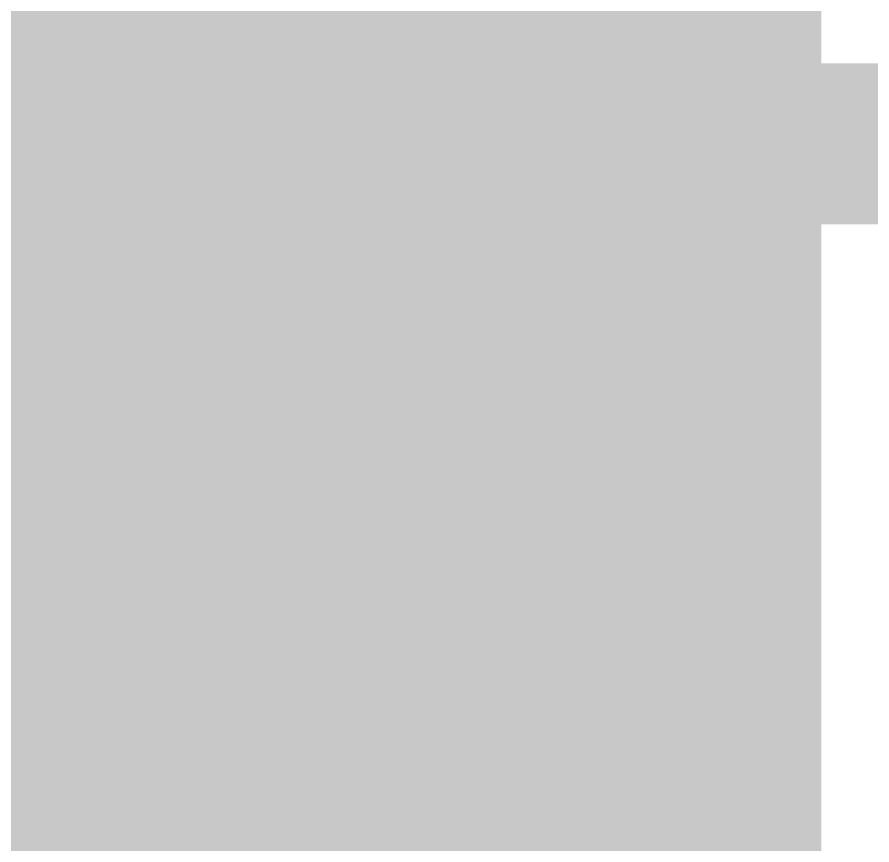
# Model space of a CAD drawing. Header units: inches. Extents: x 22 to 371, y 55 to 284.
# Drawn here: x 38.23 to 38.905, y 174.742 to 175.395 of the extents above; entities that cross this region are included whole.
import ezdxf

# ---------------------------------------------------------------- set-up
doc = ezdxf.new("R2010")
doc.units = ezdxf.units.IN
for name, color, linetype in [('Top Layer', 1, 'Continuous'), ('Top Overlay', 2, 'Continuous'), ('Top Paste', 8, 'Continuous'), ('Top Solder', 216, 'Continuous')]:
    doc.layers.add(name, color=color, linetype=linetype)

# ---------------------------------------------------------------- blocks, each defined once
blk = doc.blocks.new('R___0603_281')
at = {"layer": 'Top Layer'}
blk.add_hatch(color=1, dxfattribs=at).paths.add_polyline_path([(1.14301, 0.44453), (1.14301, -0.44447), (0.38101, -0.44447), (0.38101, 0.44453)])
at = {"layer": 'Top Paste'}
blk.add_hatch(color=8, dxfattribs=at).paths.add_polyline_path([(1.14301, 0.44453), (1.14301, -0.44447), (0.38101, -0.44447), (0.38101, 0.44453)])
at = {"layer": 'Top Solder'}
blk.add_hatch(color=216, dxfattribs=at).paths.add_polyline_path([(1.24461, 0.54613), (1.24461, -0.54607), (0.27941, -0.54607), (0.27941, 0.54613)])
at = {"layer": 'Top Overlay'}
blk.add_lwpolyline([(1.21921, -0.53337, 0.127, 0.127, 0), (-1.21919, -0.53337, 0.127, 0.127, 0)], format="xyseb", dxfattribs=at)

msp = doc.modelspace()

# ---------------------------------------------------------------- hatches: boundary and pattern name
at = {"layer": 'Top Layer'}
msp.add_hatch(color=1, dxfattribs=at).paths.add_polyline_path([(38.86475, 172.92595), (38.46667, 172.52787), (33.18673, 172.52787), (33.18673, 175.22191), (36.14525, 175.22191), (36.16075, 175.20641), (36.45535, 175.50101), (36.45535, 180.71464), (35.7124, 181.4576), (35.7124, 188.74353), (38.86475, 188.74353)])

# ---------------------------------------------------------------- block references
at = {"rotation": 180}
msp.add_blockref('R___0603_281', (38.86475, 174.76193), dxfattribs=at)

doc.saveas('drawing.dxf')
